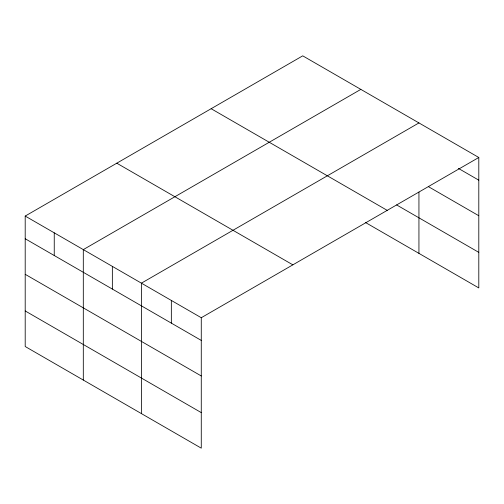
<?xml version="1.0" encoding="UTF-8"?>
<svg xmlns="http://www.w3.org/2000/svg" width="504" height="504" viewBox="0 0 504 504"><rect width="100%" height="100%" fill="white"/><g stroke="black" fill="none" stroke-linecap="round" stroke-linejoin="round"><path stroke-width="0.76" d="M25.2 216.065L201.272 317.722L201.272 448.163L25.2 346.513L25.2 216.065L302.728 55.837L478.8 157.487L478.8 287.935L365.564 222.554M360.832 89.384L83.305 249.612L83.305 380.054M418.937 122.926L141.41 283.16L141.41 413.601M201.272 317.722L478.8 157.487M458.394 168.393L478.8 180.18M428.457 186.675L478.8 215.737M396.642 204.939L478.8 252.372M211.144 108.713L387.217 210.363M116.783 163.189L292.856 264.846M25.2 238.751L201.272 340.408M25.2 274.315L201.272 375.965M25.2 310.949L201.272 412.606M418.937 192.087L418.937 253.373M171.341 300.441L171.341 323.127M112.354 266.383L112.354 289.076M54.249 232.842L54.249 255.528"/></g></svg>
